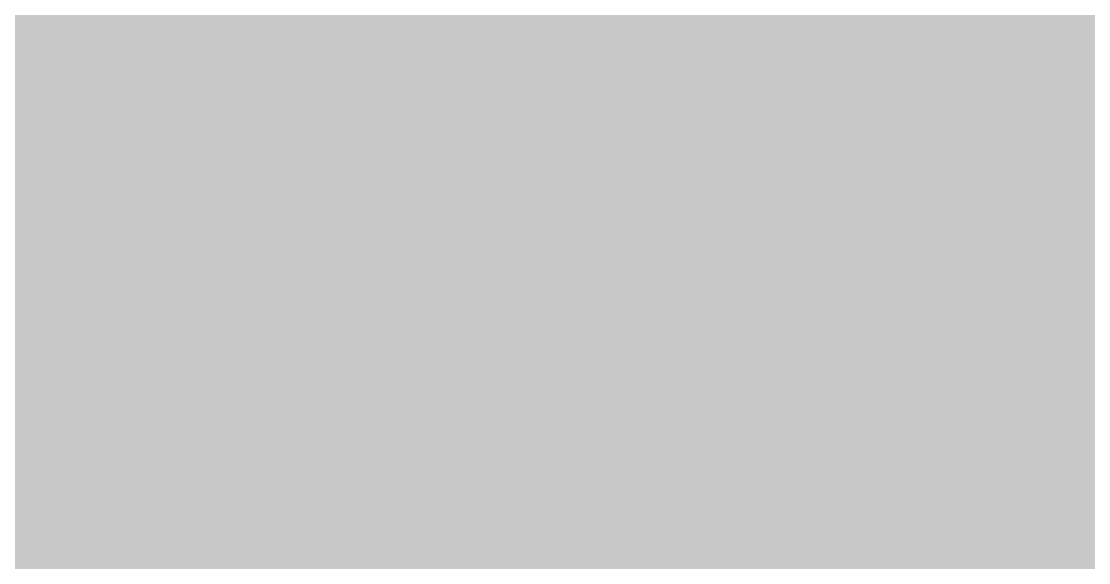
# Model space of a CAD drawing. Header units: inches. Extents: x 0 to 22.3, y 0 to 15.7.
# Drawn here: x 1.09385 to 1.12285, y 13.1913 to 13.20598 of the extents above; entities that cross this region are included whole.
import ezdxf

# ---------------------------------------------------------------- set-up
doc = ezdxf.new("R2010")
doc.units = ezdxf.units.IN
doc.header["$MEASUREMENT"] = 0
doc.layers.add('Sheet', color=255, linetype='Continuous')

msp = doc.modelspace()

# ---------------------------------------------------------------- linework, layer by layer
at = {"layer": 'Sheet'}
for points in [[(1.100236, 13.199581, 0.0118, 0.0118, 0), (1.100236, 13.299474, 0.0118, 0.0118, 0)], [(1.115707, 13.212399, 0.0118, 0.0118, 0), (1.116149, 13.211515, 0.0118, 0.0118, 0), (1.116591, 13.210631, 0.0118, 0.0118, 0), (1.117475, 13.209747, 0.0118, 0.0118, 0), (1.117917, 13.209305, 0.0118, 0.0118, 0), (1.118359, 13.208421, 0.0118, 0.0118, 0), (1.118359, 13.207537, 0.0118, 0.0118, 0), (1.118802, 13.206653, 0.0118, 0.0118, 0), (1.119244, 13.205327, 0.0118, 0.0118, 0), (1.119686, 13.204443, 0.0118, 0.0118, 0), (1.119686, 13.203559, 0.0118, 0.0118, 0), (1.119686, 13.202675, 0.0118, 0.0118, 0), (1.120128, 13.201791, 0.0118, 0.0118, 0), (1.120128, 13.200465, 0.0118, 0.0118, 0), (1.120128, 13.199581, 0.0118, 0.0118, 0)], [(1.115707, 13.212399, 0.0118, 0.0118, 0), (1.116149, 13.211515, 0.0118, 0.0118, 0), (1.116591, 13.210631, 0.0118, 0.0118, 0), (1.117475, 13.209747, 0.0118, 0.0118, 0), (1.117917, 13.209305, 0.0118, 0.0118, 0), (1.118359, 13.208421, 0.0118, 0.0118, 0), (1.118359, 13.207537, 0.0118, 0.0118, 0), (1.118802, 13.206653, 0.0118, 0.0118, 0), (1.119244, 13.205327, 0.0118, 0.0118, 0), (1.119686, 13.204443, 0.0118, 0.0118, 0), (1.119686, 13.203559, 0.0118, 0.0118, 0), (1.119686, 13.202675, 0.0118, 0.0118, 0), (1.120128, 13.201791, 0.0118, 0.0118, 0), (1.120128, 13.200465, 0.0118, 0.0118, 0), (1.120128, 13.199581, 0.0118, 0.0118, 0)], [(1.115707, 13.212399, 0.0118, 0.0118, 0), (1.116149, 13.211515, 0.0118, 0.0118, 0), (1.116591, 13.210631, 0.0118, 0.0118, 0), (1.117475, 13.209747, 0.0118, 0.0118, 0), (1.117917, 13.209305, 0.0118, 0.0118, 0), (1.118359, 13.208421, 0.0118, 0.0118, 0), (1.118359, 13.207537, 0.0118, 0.0118, 0), (1.118802, 13.206653, 0.0118, 0.0118, 0), (1.119244, 13.205327, 0.0118, 0.0118, 0), (1.119686, 13.204443, 0.0118, 0.0118, 0), (1.119686, 13.203559, 0.0118, 0.0118, 0), (1.119686, 13.202675, 0.0118, 0.0118, 0), (1.120128, 13.201791, 0.0118, 0.0118, 0), (1.120128, 13.200465, 0.0118, 0.0118, 0), (1.120128, 13.199581, 0.0118, 0.0118, 0)], [(1.115707, 13.212399, 0.0118, 0.0118, 0), (1.116149, 13.211515, 0.0118, 0.0118, 0), (1.116591, 13.210631, 0.0118, 0.0118, 0), (1.117475, 13.209747, 0.0118, 0.0118, 0), (1.117917, 13.209305, 0.0118, 0.0118, 0), (1.118359, 13.208421, 0.0118, 0.0118, 0), (1.118359, 13.207537, 0.0118, 0.0118, 0), (1.118802, 13.206653, 0.0118, 0.0118, 0), (1.119244, 13.205327, 0.0118, 0.0118, 0), (1.119686, 13.204443, 0.0118, 0.0118, 0), (1.119686, 13.203559, 0.0118, 0.0118, 0), (1.119686, 13.202675, 0.0118, 0.0118, 0), (1.120128, 13.201791, 0.0118, 0.0118, 0), (1.120128, 13.200465, 0.0118, 0.0118, 0), (1.120128, 13.199581, 0.0118, 0.0118, 0)], [(1.115707, 13.212399, 0.0118, 0.0118, 0), (1.116149, 13.211515, 0.0118, 0.0118, 0), (1.116591, 13.210631, 0.0118, 0.0118, 0), (1.117475, 13.209747, 0.0118, 0.0118, 0), (1.117917, 13.209305, 0.0118, 0.0118, 0), (1.118359, 13.208421, 0.0118, 0.0118, 0), (1.118359, 13.207537, 0.0118, 0.0118, 0), (1.118802, 13.206653, 0.0118, 0.0118, 0), (1.119244, 13.205327, 0.0118, 0.0118, 0), (1.119686, 13.204443, 0.0118, 0.0118, 0), (1.119686, 13.203559, 0.0118, 0.0118, 0), (1.119686, 13.202675, 0.0118, 0.0118, 0), (1.120128, 13.201791, 0.0118, 0.0118, 0), (1.120128, 13.200465, 0.0118, 0.0118, 0), (1.120128, 13.199581, 0.0118, 0.0118, 0)], [(1.115707, 13.212399, 0.0118, 0.0118, 0), (1.116149, 13.211515, 0.0118, 0.0118, 0), (1.116591, 13.210631, 0.0118, 0.0118, 0), (1.117475, 13.209747, 0.0118, 0.0118, 0), (1.117917, 13.209305, 0.0118, 0.0118, 0), (1.118359, 13.208421, 0.0118, 0.0118, 0), (1.118359, 13.207537, 0.0118, 0.0118, 0), (1.118802, 13.206653, 0.0118, 0.0118, 0), (1.119244, 13.205327, 0.0118, 0.0118, 0), (1.119686, 13.204443, 0.0118, 0.0118, 0), (1.119686, 13.203559, 0.0118, 0.0118, 0), (1.119686, 13.202675, 0.0118, 0.0118, 0), (1.120128, 13.201791, 0.0118, 0.0118, 0), (1.120128, 13.200465, 0.0118, 0.0118, 0), (1.120128, 13.199581, 0.0118, 0.0118, 0)], [(1.118359, 13.208421, 0.0039, 0.0039, 0), (1.118359, 13.207537, 0.0039, 0.0039, 0), (1.118802, 13.206653, 0.0039, 0.0039, 0), (1.119244, 13.205327, 0.0039, 0.0039, 0), (1.119686, 13.204443, 0.0039, 0.0039, 0), (1.119686, 13.203559, 0.0039, 0.0039, 0), (1.119686, 13.202675, 0.0039, 0.0039, 0), (1.120128, 13.201791, 0.0039, 0.0039, 0), (1.120128, 13.200465, 0.0039, 0.0039, 0), (1.120128, 13.199581, 0.0039, 0.0039, 0)], [(1.118359, 13.208421, 0.0039, 0.0039, 0), (1.118359, 13.207537, 0.0039, 0.0039, 0), (1.118802, 13.206653, 0.0039, 0.0039, 0), (1.119244, 13.205327, 0.0039, 0.0039, 0), (1.119686, 13.204443, 0.0039, 0.0039, 0), (1.119686, 13.203559, 0.0039, 0.0039, 0), (1.119686, 13.202675, 0.0039, 0.0039, 0), (1.120128, 13.201791, 0.0039, 0.0039, 0), (1.120128, 13.200465, 0.0039, 0.0039, 0), (1.120128, 13.199581, 0.0039, 0.0039, 0)], [(1.118359, 13.208421, 0.0039, 0.0039, 0), (1.118359, 13.207537, 0.0039, 0.0039, 0), (1.118802, 13.206653, 0.0039, 0.0039, 0), (1.119244, 13.205327, 0.0039, 0.0039, 0), (1.119686, 13.204443, 0.0039, 0.0039, 0), (1.119686, 13.203559, 0.0039, 0.0039, 0), (1.119686, 13.202675, 0.0039, 0.0039, 0), (1.120128, 13.201791, 0.0039, 0.0039, 0), (1.120128, 13.200465, 0.0039, 0.0039, 0), (1.120128, 13.199581, 0.0039, 0.0039, 0)], [(1.118359, 13.208421, 0.0039, 0.0039, 0), (1.118359, 13.207537, 0.0039, 0.0039, 0), (1.118802, 13.206653, 0.0039, 0.0039, 0), (1.119244, 13.205327, 0.0039, 0.0039, 0), (1.119686, 13.204443, 0.0039, 0.0039, 0), (1.119686, 13.203559, 0.0039, 0.0039, 0), (1.119686, 13.202675, 0.0039, 0.0039, 0), (1.120128, 13.201791, 0.0039, 0.0039, 0), (1.120128, 13.200465, 0.0039, 0.0039, 0), (1.120128, 13.199581, 0.0039, 0.0039, 0)], [(1.118359, 13.208421, 0.0039, 0.0039, 0), (1.118359, 13.207537, 0.0039, 0.0039, 0), (1.118802, 13.206653, 0.0039, 0.0039, 0), (1.119244, 13.205327, 0.0039, 0.0039, 0), (1.119686, 13.204443, 0.0039, 0.0039, 0), (1.119686, 13.203559, 0.0039, 0.0039, 0), (1.119686, 13.202675, 0.0039, 0.0039, 0), (1.120128, 13.201791, 0.0039, 0.0039, 0), (1.120128, 13.200465, 0.0039, 0.0039, 0), (1.120128, 13.199581, 0.0039, 0.0039, 0)], [(1.118359, 13.208421, 0.0039, 0.0039, 0), (1.118359, 13.207537, 0.0039, 0.0039, 0), (1.118802, 13.206653, 0.0039, 0.0039, 0), (1.119244, 13.205327, 0.0039, 0.0039, 0), (1.119686, 13.204443, 0.0039, 0.0039, 0), (1.119686, 13.203559, 0.0039, 0.0039, 0), (1.119686, 13.202675, 0.0039, 0.0039, 0), (1.120128, 13.201791, 0.0039, 0.0039, 0), (1.120128, 13.200465, 0.0039, 0.0039, 0), (1.120128, 13.199581, 0.0039, 0.0039, 0)], [(1.100236, 13.199581, 0.0118, 0.0118, 0), (1.100236, 13.099245, 0.0118, 0.0118, 0)], [(1.100236, 13.199581, 0.0118, 0.0118, 0), (1.700083, 13.199581, 0.0118, 0.0118, 0), (1.700083, 12.399552, 0.0118, 0.0118, 0), (2.000228, 12.399552, 0.0118, 0.0118, 0), (3.000121, 12.399552, 0.0118, 0.0118, 0), (3.000121, 12.499445, 0.0118, 0.0118, 0)], [(1.120128, 13.199581, 0.0118, 0.0118, 0), (1.120128, 13.198697, 0.0118, 0.0118, 0), (1.120128, 13.19737, 0.0118, 0.0118, 0), (1.119686, 13.196486, 0.0118, 0.0118, 0), (1.119686, 13.195602, 0.0118, 0.0118, 0), (1.119686, 13.194718, 0.0118, 0.0118, 0), (1.119244, 13.193392, 0.0118, 0.0118, 0), (1.118802, 13.192508, 0.0118, 0.0118, 0), (1.118359, 13.191624, 0.0118, 0.0118, 0), (1.118359, 13.19074, 0.0118, 0.0118, 0), (1.117917, 13.189856, 0.0118, 0.0118, 0), (1.117475, 13.188972, 0.0118, 0.0118, 0), (1.116591, 13.188088, 0.0118, 0.0118, 0), (1.116149, 13.187646, 0.0118, 0.0118, 0), (1.115707, 13.186762, 0.0118, 0.0118, 0), (1.114823, 13.185878, 0.0118, 0.0118, 0), (1.114381, 13.185436, 0.0118, 0.0118, 0), (1.113497, 13.184552, 0.0118, 0.0118, 0)], [(1.120128, 13.199581, 0.0118, 0.0118, 0), (1.120128, 13.198697, 0.0118, 0.0118, 0), (1.120128, 13.19737, 0.0118, 0.0118, 0), (1.119686, 13.196486, 0.0118, 0.0118, 0), (1.119686, 13.195602, 0.0118, 0.0118, 0), (1.119686, 13.194718, 0.0118, 0.0118, 0), (1.119244, 13.193392, 0.0118, 0.0118, 0), (1.118802, 13.192508, 0.0118, 0.0118, 0), (1.118359, 13.191624, 0.0118, 0.0118, 0), (1.118359, 13.19074, 0.0118, 0.0118, 0), (1.117917, 13.189856, 0.0118, 0.0118, 0), (1.117475, 13.188972, 0.0118, 0.0118, 0), (1.116591, 13.188088, 0.0118, 0.0118, 0), (1.116149, 13.187646, 0.0118, 0.0118, 0), (1.115707, 13.186762, 0.0118, 0.0118, 0), (1.114823, 13.185878, 0.0118, 0.0118, 0), (1.114381, 13.185436, 0.0118, 0.0118, 0), (1.113497, 13.184552, 0.0118, 0.0118, 0)], [(1.120128, 13.199581, 0.0118, 0.0118, 0), (1.120128, 13.198697, 0.0118, 0.0118, 0), (1.120128, 13.19737, 0.0118, 0.0118, 0), (1.119686, 13.196486, 0.0118, 0.0118, 0), (1.119686, 13.195602, 0.0118, 0.0118, 0), (1.119686, 13.194718, 0.0118, 0.0118, 0), (1.119244, 13.193392, 0.0118, 0.0118, 0), (1.118802, 13.192508, 0.0118, 0.0118, 0), (1.118359, 13.191624, 0.0118, 0.0118, 0), (1.118359, 13.19074, 0.0118, 0.0118, 0), (1.117917, 13.189856, 0.0118, 0.0118, 0), (1.117475, 13.188972, 0.0118, 0.0118, 0), (1.116591, 13.188088, 0.0118, 0.0118, 0), (1.116149, 13.187646, 0.0118, 0.0118, 0), (1.115707, 13.186762, 0.0118, 0.0118, 0), (1.114823, 13.185878, 0.0118, 0.0118, 0), (1.114381, 13.185436, 0.0118, 0.0118, 0), (1.113497, 13.184552, 0.0118, 0.0118, 0)], [(1.120128, 13.199581, 0.0118, 0.0118, 0), (1.120128, 13.198697, 0.0118, 0.0118, 0), (1.120128, 13.19737, 0.0118, 0.0118, 0), (1.119686, 13.196486, 0.0118, 0.0118, 0), (1.119686, 13.195602, 0.0118, 0.0118, 0), (1.119686, 13.194718, 0.0118, 0.0118, 0), (1.119244, 13.193392, 0.0118, 0.0118, 0), (1.118802, 13.192508, 0.0118, 0.0118, 0), (1.118359, 13.191624, 0.0118, 0.0118, 0), (1.118359, 13.19074, 0.0118, 0.0118, 0), (1.117917, 13.189856, 0.0118, 0.0118, 0), (1.117475, 13.188972, 0.0118, 0.0118, 0), (1.116591, 13.188088, 0.0118, 0.0118, 0), (1.116149, 13.187646, 0.0118, 0.0118, 0), (1.115707, 13.186762, 0.0118, 0.0118, 0), (1.114823, 13.185878, 0.0118, 0.0118, 0), (1.114381, 13.185436, 0.0118, 0.0118, 0), (1.113497, 13.184552, 0.0118, 0.0118, 0)], [(1.120128, 13.199581, 0.0118, 0.0118, 0), (1.120128, 13.198697, 0.0118, 0.0118, 0), (1.120128, 13.19737, 0.0118, 0.0118, 0), (1.119686, 13.196486, 0.0118, 0.0118, 0), (1.119686, 13.195602, 0.0118, 0.0118, 0), (1.119686, 13.194718, 0.0118, 0.0118, 0), (1.119244, 13.193392, 0.0118, 0.0118, 0), (1.118802, 13.192508, 0.0118, 0.0118, 0), (1.118359, 13.191624, 0.0118, 0.0118, 0), (1.118359, 13.19074, 0.0118, 0.0118, 0), (1.117917, 13.189856, 0.0118, 0.0118, 0), (1.117475, 13.188972, 0.0118, 0.0118, 0), (1.116591, 13.188088, 0.0118, 0.0118, 0), (1.116149, 13.187646, 0.0118, 0.0118, 0), (1.115707, 13.186762, 0.0118, 0.0118, 0), (1.114823, 13.185878, 0.0118, 0.0118, 0), (1.114381, 13.185436, 0.0118, 0.0118, 0), (1.113497, 13.184552, 0.0118, 0.0118, 0)], [(1.120128, 13.199581, 0.0118, 0.0118, 0), (1.120128, 13.198697, 0.0118, 0.0118, 0), (1.120128, 13.19737, 0.0118, 0.0118, 0), (1.119686, 13.196486, 0.0118, 0.0118, 0), (1.119686, 13.195602, 0.0118, 0.0118, 0), (1.119686, 13.194718, 0.0118, 0.0118, 0), (1.119244, 13.193392, 0.0118, 0.0118, 0), (1.118802, 13.192508, 0.0118, 0.0118, 0), (1.118359, 13.191624, 0.0118, 0.0118, 0), (1.118359, 13.19074, 0.0118, 0.0118, 0), (1.117917, 13.189856, 0.0118, 0.0118, 0), (1.117475, 13.188972, 0.0118, 0.0118, 0), (1.116591, 13.188088, 0.0118, 0.0118, 0), (1.116149, 13.187646, 0.0118, 0.0118, 0), (1.115707, 13.186762, 0.0118, 0.0118, 0), (1.114823, 13.185878, 0.0118, 0.0118, 0), (1.114381, 13.185436, 0.0118, 0.0118, 0), (1.113497, 13.184552, 0.0118, 0.0118, 0)], [(1.120128, 13.199581, 0.0118, 0.0118, 0), (1.120128, 13.199581, 0.0118, 0.0118, 0), (1.120128, 13.199581, 0.0118, 0.0118, 0), (1.120128, 13.199581, 0.0118, 0.0118, 0), (1.120128, 13.199581, 0.0118, 0.0118, 0), (1.120128, 13.199581, 0.0118, 0.0118, 0), (1.120128, 13.199581, 0.0118, 0.0118, 0), (1.120128, 13.199581, 0.0118, 0.0118, 0), (1.120128, 13.199581, 0.0118, 0.0118, 0), (1.120128, 13.199581, 0.0118, 0.0118, 0), (1.120128, 13.199581, 0.0118, 0.0118, 0), (1.120128, 13.199581, 0.0118, 0.0118, 0), (1.120128, 13.199581, 0.0118, 0.0118, 0), (1.120128, 13.199581, 0.0118, 0.0118, 0), (1.120128, 13.199581, 0.0118, 0.0118, 0), (1.120128, 13.199581, 0.0118, 0.0118, 0), (1.120128, 13.199581, 0.0118, 0.0118, 0), (1.120128, 13.199581, 0.0118, 0.0118, 0), (1.120128, 13.199581, 0.0118, 0.0118, 0), (1.120128, 13.199581, 0.0118, 0.0118, 0), (1.120128, 13.199581, 0.0118, 0.0118, 0), (1.120128, 13.199581, 0.0118, 0.0118, 0), (1.120128, 13.199581, 0.0118, 0.0118, 0), (1.120128, 13.199581, 0.0118, 0.0118, 0), (1.120128, 13.199581, 0.0118, 0.0118, 0), (1.120128, 13.199581, 0.0118, 0.0118, 0), (1.120128, 13.199581, 0.0118, 0.0118, 0), (1.120128, 13.199581, 0.0118, 0.0118, 0), (1.120128, 13.199581, 0.0118, 0.0118, 0), (1.120128, 13.199581, 0.0118, 0.0118, 0), (1.120128, 13.199581, 0.0118, 0.0118, 0), (1.120128, 13.199581, 0.0118, 0.0118, 0), (1.120128, 13.199581, 0.0118, 0.0118, 0)], [(1.120128, 13.199581, 0.0118, 0.0118, 0), (1.120128, 13.199581, 0.0118, 0.0118, 0)], [(1.120128, 13.199581, 0.0118, 0.0118, 0), (1.120128, 13.199581, 0.0118, 0.0118, 0), (1.120128, 13.199581, 0.0118, 0.0118, 0), (1.120128, 13.199581, 0.0118, 0.0118, 0), (1.120128, 13.199581, 0.0118, 0.0118, 0), (1.120128, 13.199581, 0.0118, 0.0118, 0), (1.120128, 13.199581, 0.0118, 0.0118, 0), (1.120128, 13.199581, 0.0118, 0.0118, 0), (1.120128, 13.199581, 0.0118, 0.0118, 0), (1.120128, 13.199581, 0.0118, 0.0118, 0), (1.120128, 13.199581, 0.0118, 0.0118, 0), (1.120128, 13.199581, 0.0118, 0.0118, 0), (1.120128, 13.199581, 0.0118, 0.0118, 0), (1.120128, 13.199581, 0.0118, 0.0118, 0), (1.120128, 13.199581, 0.0118, 0.0118, 0), (1.120128, 13.199581, 0.0118, 0.0118, 0), (1.120128, 13.199581, 0.0118, 0.0118, 0), (1.120128, 13.199581, 0.0118, 0.0118, 0), (1.120128, 13.199581, 0.0118, 0.0118, 0), (1.120128, 13.199581, 0.0118, 0.0118, 0), (1.120128, 13.199581, 0.0118, 0.0118, 0), (1.120128, 13.199581, 0.0118, 0.0118, 0), (1.120128, 13.199581, 0.0118, 0.0118, 0), (1.120128, 13.199581, 0.0118, 0.0118, 0), (1.120128, 13.199581, 0.0118, 0.0118, 0), (1.120128, 13.199581, 0.0118, 0.0118, 0), (1.120128, 13.199581, 0.0118, 0.0118, 0), (1.120128, 13.199581, 0.0118, 0.0118, 0), (1.120128, 13.199581, 0.0118, 0.0118, 0), (1.120128, 13.199581, 0.0118, 0.0118, 0), (1.120128, 13.199581, 0.0118, 0.0118, 0), (1.120128, 13.199581, 0.0118, 0.0118, 0), (1.120128, 13.199581, 0.0118, 0.0118, 0)], [(1.120128, 13.199581, 0.0118, 0.0118, 0), (1.120128, 13.199581, 0.0118, 0.0118, 0)], [(1.120128, 13.199581, 0.0118, 0.0118, 0), (1.120128, 13.199581, 0.0118, 0.0118, 0), (1.120128, 13.199581, 0.0118, 0.0118, 0), (1.120128, 13.199581, 0.0118, 0.0118, 0), (1.120128, 13.199581, 0.0118, 0.0118, 0), (1.120128, 13.199581, 0.0118, 0.0118, 0), (1.120128, 13.199581, 0.0118, 0.0118, 0), (1.120128, 13.199581, 0.0118, 0.0118, 0), (1.120128, 13.199581, 0.0118, 0.0118, 0), (1.120128, 13.199581, 0.0118, 0.0118, 0), (1.120128, 13.199581, 0.0118, 0.0118, 0), (1.120128, 13.199581, 0.0118, 0.0118, 0), (1.120128, 13.199581, 0.0118, 0.0118, 0), (1.120128, 13.199581, 0.0118, 0.0118, 0), (1.120128, 13.199581, 0.0118, 0.0118, 0), (1.120128, 13.199581, 0.0118, 0.0118, 0), (1.120128, 13.199581, 0.0118, 0.0118, 0), (1.120128, 13.199581, 0.0118, 0.0118, 0), (1.120128, 13.199581, 0.0118, 0.0118, 0), (1.120128, 13.199581, 0.0118, 0.0118, 0), (1.120128, 13.199581, 0.0118, 0.0118, 0), (1.120128, 13.199581, 0.0118, 0.0118, 0), (1.120128, 13.199581, 0.0118, 0.0118, 0), (1.120128, 13.199581, 0.0118, 0.0118, 0), (1.120128, 13.199581, 0.0118, 0.0118, 0), (1.120128, 13.199581, 0.0118, 0.0118, 0), (1.120128, 13.199581, 0.0118, 0.0118, 0), (1.120128, 13.199581, 0.0118, 0.0118, 0), (1.120128, 13.199581, 0.0118, 0.0118, 0), (1.120128, 13.199581, 0.0118, 0.0118, 0), (1.120128, 13.199581, 0.0118, 0.0118, 0), (1.120128, 13.199581, 0.0118, 0.0118, 0), (1.120128, 13.199581, 0.0118, 0.0118, 0)], [(1.120128, 13.199581, 0.0118, 0.0118, 0), (1.120128, 13.199581, 0.0118, 0.0118, 0)], [(1.120128, 13.199581, 0.0118, 0.0118, 0), (1.120128, 13.199581, 0.0118, 0.0118, 0), (1.120128, 13.199581, 0.0118, 0.0118, 0), (1.120128, 13.199581, 0.0118, 0.0118, 0), (1.120128, 13.199581, 0.0118, 0.0118, 0), (1.120128, 13.199581, 0.0118, 0.0118, 0), (1.120128, 13.199581, 0.0118, 0.0118, 0), (1.120128, 13.199581, 0.0118, 0.0118, 0), (1.120128, 13.199581, 0.0118, 0.0118, 0), (1.120128, 13.199581, 0.0118, 0.0118, 0), (1.120128, 13.199581, 0.0118, 0.0118, 0), (1.120128, 13.199581, 0.0118, 0.0118, 0), (1.120128, 13.199581, 0.0118, 0.0118, 0), (1.120128, 13.199581, 0.0118, 0.0118, 0), (1.120128, 13.199581, 0.0118, 0.0118, 0), (1.120128, 13.199581, 0.0118, 0.0118, 0), (1.120128, 13.199581, 0.0118, 0.0118, 0), (1.120128, 13.199581, 0.0118, 0.0118, 0), (1.120128, 13.199581, 0.0118, 0.0118, 0), (1.120128, 13.199581, 0.0118, 0.0118, 0), (1.120128, 13.199581, 0.0118, 0.0118, 0), (1.120128, 13.199581, 0.0118, 0.0118, 0), (1.120128, 13.199581, 0.0118, 0.0118, 0), (1.120128, 13.199581, 0.0118, 0.0118, 0), (1.120128, 13.199581, 0.0118, 0.0118, 0), (1.120128, 13.199581, 0.0118, 0.0118, 0), (1.120128, 13.199581, 0.0118, 0.0118, 0), (1.120128, 13.199581, 0.0118, 0.0118, 0), (1.120128, 13.199581, 0.0118, 0.0118, 0), (1.120128, 13.199581, 0.0118, 0.0118, 0), (1.120128, 13.199581, 0.0118, 0.0118, 0), (1.120128, 13.199581, 0.0118, 0.0118, 0), (1.120128, 13.199581, 0.0118, 0.0118, 0)], [(1.120128, 13.199581, 0.0118, 0.0118, 0), (1.120128, 13.199581, 0.0118, 0.0118, 0)], [(1.120128, 13.199581, 0.0118, 0.0118, 0), (1.120128, 13.199581, 0.0118, 0.0118, 0), (1.120128, 13.199581, 0.0118, 0.0118, 0), (1.120128, 13.199581, 0.0118, 0.0118, 0), (1.120128, 13.199581, 0.0118, 0.0118, 0), (1.120128, 13.199581, 0.0118, 0.0118, 0), (1.120128, 13.199581, 0.0118, 0.0118, 0), (1.120128, 13.199581, 0.0118, 0.0118, 0), (1.120128, 13.199581, 0.0118, 0.0118, 0), (1.120128, 13.199581, 0.0118, 0.0118, 0), (1.120128, 13.199581, 0.0118, 0.0118, 0), (1.120128, 13.199581, 0.0118, 0.0118, 0), (1.120128, 13.199581, 0.0118, 0.0118, 0), (1.120128, 13.199581, 0.0118, 0.0118, 0), (1.120128, 13.199581, 0.0118, 0.0118, 0), (1.120128, 13.199581, 0.0118, 0.0118, 0), (1.120128, 13.199581, 0.0118, 0.0118, 0), (1.120128, 13.199581, 0.0118, 0.0118, 0), (1.120128, 13.199581, 0.0118, 0.0118, 0), (1.120128, 13.199581, 0.0118, 0.0118, 0), (1.120128, 13.199581, 0.0118, 0.0118, 0), (1.120128, 13.199581, 0.0118, 0.0118, 0), (1.120128, 13.199581, 0.0118, 0.0118, 0), (1.120128, 13.199581, 0.0118, 0.0118, 0), (1.120128, 13.199581, 0.0118, 0.0118, 0), (1.120128, 13.199581, 0.0118, 0.0118, 0), (1.120128, 13.199581, 0.0118, 0.0118, 0), (1.120128, 13.199581, 0.0118, 0.0118, 0), (1.120128, 13.199581, 0.0118, 0.0118, 0), (1.120128, 13.199581, 0.0118, 0.0118, 0), (1.120128, 13.199581, 0.0118, 0.0118, 0), (1.120128, 13.199581, 0.0118, 0.0118, 0), (1.120128, 13.199581, 0.0118, 0.0118, 0)], [(1.120128, 13.199581, 0.0118, 0.0118, 0), (1.120128, 13.199581, 0.0118, 0.0118, 0)], [(1.120128, 13.199581, 0.0118, 0.0118, 0), (1.120128, 13.199581, 0.0118, 0.0118, 0), (1.120128, 13.199581, 0.0118, 0.0118, 0), (1.120128, 13.199581, 0.0118, 0.0118, 0), (1.120128, 13.199581, 0.0118, 0.0118, 0), (1.120128, 13.199581, 0.0118, 0.0118, 0), (1.120128, 13.199581, 0.0118, 0.0118, 0), (1.120128, 13.199581, 0.0118, 0.0118, 0), (1.120128, 13.199581, 0.0118, 0.0118, 0), (1.120128, 13.199581, 0.0118, 0.0118, 0), (1.120128, 13.199581, 0.0118, 0.0118, 0), (1.120128, 13.199581, 0.0118, 0.0118, 0), (1.120128, 13.199581, 0.0118, 0.0118, 0), (1.120128, 13.199581, 0.0118, 0.0118, 0), (1.120128, 13.199581, 0.0118, 0.0118, 0), (1.120128, 13.199581, 0.0118, 0.0118, 0), (1.120128, 13.199581, 0.0118, 0.0118, 0), (1.120128, 13.199581, 0.0118, 0.0118, 0), (1.120128, 13.199581, 0.0118, 0.0118, 0), (1.120128, 13.199581, 0.0118, 0.0118, 0), (1.120128, 13.199581, 0.0118, 0.0118, 0), (1.120128, 13.199581, 0.0118, 0.0118, 0), (1.120128, 13.199581, 0.0118, 0.0118, 0), (1.120128, 13.199581, 0.0118, 0.0118, 0), (1.120128, 13.199581, 0.0118, 0.0118, 0), (1.120128, 13.199581, 0.0118, 0.0118, 0), (1.120128, 13.199581, 0.0118, 0.0118, 0), (1.120128, 13.199581, 0.0118, 0.0118, 0), (1.120128, 13.199581, 0.0118, 0.0118, 0), (1.120128, 13.199581, 0.0118, 0.0118, 0), (1.120128, 13.199581, 0.0118, 0.0118, 0), (1.120128, 13.199581, 0.0118, 0.0118, 0), (1.120128, 13.199581, 0.0118, 0.0118, 0)], [(1.120128, 13.199581, 0.0118, 0.0118, 0), (1.120128, 13.199581, 0.0118, 0.0118, 0)], [(1.120128, 13.199581, 0.0039, 0.0039, 0), (1.120128, 13.198697, 0.0039, 0.0039, 0), (1.120128, 13.19737, 0.0039, 0.0039, 0), (1.119686, 13.196486, 0.0039, 0.0039, 0), (1.119686, 13.195602, 0.0039, 0.0039, 0), (1.119686, 13.194718, 0.0039, 0.0039, 0), (1.119244, 13.193392, 0.0039, 0.0039, 0), (1.118802, 13.192508, 0.0039, 0.0039, 0), (1.118359, 13.191624, 0.0039, 0.0039, 0), (1.118359, 13.19074, 0.0039, 0.0039, 0), (1.117917, 13.189856, 0.0039, 0.0039, 0), (1.117475, 13.188972, 0.0039, 0.0039, 0)], [(1.120128, 13.199581, 0.0039, 0.0039, 0), (1.120128, 13.198697, 0.0039, 0.0039, 0), (1.120128, 13.19737, 0.0039, 0.0039, 0), (1.119686, 13.196486, 0.0039, 0.0039, 0), (1.119686, 13.195602, 0.0039, 0.0039, 0), (1.119686, 13.194718, 0.0039, 0.0039, 0), (1.119244, 13.193392, 0.0039, 0.0039, 0), (1.118802, 13.192508, 0.0039, 0.0039, 0), (1.118359, 13.191624, 0.0039, 0.0039, 0), (1.118359, 13.19074, 0.0039, 0.0039, 0), (1.117917, 13.189856, 0.0039, 0.0039, 0), (1.117475, 13.188972, 0.0039, 0.0039, 0)], [(1.120128, 13.199581, 0.0039, 0.0039, 0), (1.120128, 13.198697, 0.0039, 0.0039, 0), (1.120128, 13.19737, 0.0039, 0.0039, 0), (1.119686, 13.196486, 0.0039, 0.0039, 0), (1.119686, 13.195602, 0.0039, 0.0039, 0), (1.119686, 13.194718, 0.0039, 0.0039, 0), (1.119244, 13.193392, 0.0039, 0.0039, 0), (1.118802, 13.192508, 0.0039, 0.0039, 0), (1.118359, 13.191624, 0.0039, 0.0039, 0), (1.118359, 13.19074, 0.0039, 0.0039, 0), (1.117917, 13.189856, 0.0039, 0.0039, 0), (1.117475, 13.188972, 0.0039, 0.0039, 0)], [(1.120128, 13.199581, 0.0039, 0.0039, 0), (1.120128, 13.198697, 0.0039, 0.0039, 0), (1.120128, 13.19737, 0.0039, 0.0039, 0), (1.119686, 13.196486, 0.0039, 0.0039, 0), (1.119686, 13.195602, 0.0039, 0.0039, 0), (1.119686, 13.194718, 0.0039, 0.0039, 0), (1.119244, 13.193392, 0.0039, 0.0039, 0), (1.118802, 13.192508, 0.0039, 0.0039, 0), (1.118359, 13.191624, 0.0039, 0.0039, 0), (1.118359, 13.19074, 0.0039, 0.0039, 0), (1.117917, 13.189856, 0.0039, 0.0039, 0), (1.117475, 13.188972, 0.0039, 0.0039, 0)], [(1.120128, 13.199581, 0.0039, 0.0039, 0), (1.120128, 13.198697, 0.0039, 0.0039, 0), (1.120128, 13.19737, 0.0039, 0.0039, 0), (1.119686, 13.196486, 0.0039, 0.0039, 0), (1.119686, 13.195602, 0.0039, 0.0039, 0), (1.119686, 13.194718, 0.0039, 0.0039, 0), (1.119244, 13.193392, 0.0039, 0.0039, 0), (1.118802, 13.192508, 0.0039, 0.0039, 0), (1.118359, 13.191624, 0.0039, 0.0039, 0), (1.118359, 13.19074, 0.0039, 0.0039, 0), (1.117917, 13.189856, 0.0039, 0.0039, 0), (1.117475, 13.188972, 0.0039, 0.0039, 0)], [(1.120128, 13.199581, 0.0039, 0.0039, 0), (1.120128, 13.198697, 0.0039, 0.0039, 0), (1.120128, 13.19737, 0.0039, 0.0039, 0), (1.119686, 13.196486, 0.0039, 0.0039, 0), (1.119686, 13.195602, 0.0039, 0.0039, 0), (1.119686, 13.194718, 0.0039, 0.0039, 0), (1.119244, 13.193392, 0.0039, 0.0039, 0), (1.118802, 13.192508, 0.0039, 0.0039, 0), (1.118359, 13.191624, 0.0039, 0.0039, 0), (1.118359, 13.19074, 0.0039, 0.0039, 0), (1.117917, 13.189856, 0.0039, 0.0039, 0), (1.117475, 13.188972, 0.0039, 0.0039, 0)], [(1.120128, 13.199581, 0.0039, 0.0039, 0), (1.120128, 13.199581, 0.0039, 0.0039, 0), (1.120128, 13.199581, 0.0039, 0.0039, 0), (1.120128, 13.199581, 0.0039, 0.0039, 0), (1.120128, 13.199581, 0.0039, 0.0039, 0), (1.120128, 13.199581, 0.0039, 0.0039, 0), (1.120128, 13.199581, 0.0039, 0.0039, 0), (1.120128, 13.199581, 0.0039, 0.0039, 0), (1.120128, 13.199581, 0.0039, 0.0039, 0), (1.120128, 13.199581, 0.0039, 0.0039, 0), (1.120128, 13.199581, 0.0039, 0.0039, 0), (1.120128, 13.199581, 0.0039, 0.0039, 0), (1.120128, 13.199581, 0.0039, 0.0039, 0), (1.120128, 13.199581, 0.0039, 0.0039, 0), (1.120128, 13.199581, 0.0039, 0.0039, 0), (1.120128, 13.199581, 0.0039, 0.0039, 0), (1.120128, 13.199581, 0.0039, 0.0039, 0), (1.120128, 13.199581, 0.0039, 0.0039, 0), (1.120128, 13.199581, 0.0039, 0.0039, 0), (1.120128, 13.199581, 0.0039, 0.0039, 0), (1.120128, 13.199581, 0.0039, 0.0039, 0), (1.120128, 13.199581, 0.0039, 0.0039, 0), (1.120128, 13.199581, 0.0039, 0.0039, 0), (1.120128, 13.199581, 0.0039, 0.0039, 0), (1.120128, 13.199581, 0.0039, 0.0039, 0), (1.120128, 13.199581, 0.0039, 0.0039, 0), (1.120128, 13.199581, 0.0039, 0.0039, 0), (1.120128, 13.199581, 0.0039, 0.0039, 0), (1.120128, 13.199581, 0.0039, 0.0039, 0), (1.120128, 13.199581, 0.0039, 0.0039, 0), (1.120128, 13.199581, 0.0039, 0.0039, 0), (1.120128, 13.199581, 0.0039, 0.0039, 0), (1.120128, 13.199581, 0.0039, 0.0039, 0)], [(1.120128, 13.199581, 0.0039, 0.0039, 0), (1.120128, 13.199581, 0.0039, 0.0039, 0)], [(1.120128, 13.199581, 0.0039, 0.0039, 0), (1.120128, 13.199581, 0.0039, 0.0039, 0), (1.120128, 13.199581, 0.0039, 0.0039, 0), (1.120128, 13.199581, 0.0039, 0.0039, 0), (1.120128, 13.199581, 0.0039, 0.0039, 0), (1.120128, 13.199581, 0.0039, 0.0039, 0), (1.120128, 13.199581, 0.0039, 0.0039, 0), (1.120128, 13.199581, 0.0039, 0.0039, 0), (1.120128, 13.199581, 0.0039, 0.0039, 0), (1.120128, 13.199581, 0.0039, 0.0039, 0), (1.120128, 13.199581, 0.0039, 0.0039, 0), (1.120128, 13.199581, 0.0039, 0.0039, 0), (1.120128, 13.199581, 0.0039, 0.0039, 0), (1.120128, 13.199581, 0.0039, 0.0039, 0), (1.120128, 13.199581, 0.0039, 0.0039, 0), (1.120128, 13.199581, 0.0039, 0.0039, 0), (1.120128, 13.199581, 0.0039, 0.0039, 0), (1.120128, 13.199581, 0.0039, 0.0039, 0), (1.120128, 13.199581, 0.0039, 0.0039, 0), (1.120128, 13.199581, 0.0039, 0.0039, 0), (1.120128, 13.199581, 0.0039, 0.0039, 0), (1.120128, 13.199581, 0.0039, 0.0039, 0), (1.120128, 13.199581, 0.0039, 0.0039, 0), (1.120128, 13.199581, 0.0039, 0.0039, 0), (1.120128, 13.199581, 0.0039, 0.0039, 0), (1.120128, 13.199581, 0.0039, 0.0039, 0), (1.120128, 13.199581, 0.0039, 0.0039, 0), (1.120128, 13.199581, 0.0039, 0.0039, 0), (1.120128, 13.199581, 0.0039, 0.0039, 0), (1.120128, 13.199581, 0.0039, 0.0039, 0), (1.120128, 13.199581, 0.0039, 0.0039, 0), (1.120128, 13.199581, 0.0039, 0.0039, 0), (1.120128, 13.199581, 0.0039, 0.0039, 0)], [(1.120128, 13.199581, 0.0039, 0.0039, 0), (1.120128, 13.199581, 0.0039, 0.0039, 0)], [(1.120128, 13.199581, 0.0039, 0.0039, 0), (1.120128, 13.199581, 0.0039, 0.0039, 0), (1.120128, 13.199581, 0.0039, 0.0039, 0), (1.120128, 13.199581, 0.0039, 0.0039, 0), (1.120128, 13.199581, 0.0039, 0.0039, 0), (1.120128, 13.199581, 0.0039, 0.0039, 0), (1.120128, 13.199581, 0.0039, 0.0039, 0), (1.120128, 13.199581, 0.0039, 0.0039, 0), (1.120128, 13.199581, 0.0039, 0.0039, 0), (1.120128, 13.199581, 0.0039, 0.0039, 0), (1.120128, 13.199581, 0.0039, 0.0039, 0), (1.120128, 13.199581, 0.0039, 0.0039, 0), (1.120128, 13.199581, 0.0039, 0.0039, 0), (1.120128, 13.199581, 0.0039, 0.0039, 0), (1.120128, 13.199581, 0.0039, 0.0039, 0), (1.120128, 13.199581, 0.0039, 0.0039, 0), (1.120128, 13.199581, 0.0039, 0.0039, 0), (1.120128, 13.199581, 0.0039, 0.0039, 0), (1.120128, 13.199581, 0.0039, 0.0039, 0), (1.120128, 13.199581, 0.0039, 0.0039, 0), (1.120128, 13.199581, 0.0039, 0.0039, 0), (1.120128, 13.199581, 0.0039, 0.0039, 0), (1.120128, 13.199581, 0.0039, 0.0039, 0), (1.120128, 13.199581, 0.0039, 0.0039, 0), (1.120128, 13.199581, 0.0039, 0.0039, 0), (1.120128, 13.199581, 0.0039, 0.0039, 0), (1.120128, 13.199581, 0.0039, 0.0039, 0), (1.120128, 13.199581, 0.0039, 0.0039, 0), (1.120128, 13.199581, 0.0039, 0.0039, 0), (1.120128, 13.199581, 0.0039, 0.0039, 0), (1.120128, 13.199581, 0.0039, 0.0039, 0), (1.120128, 13.199581, 0.0039, 0.0039, 0), (1.120128, 13.199581, 0.0039, 0.0039, 0)], [(1.120128, 13.199581, 0.0039, 0.0039, 0), (1.120128, 13.199581, 0.0039, 0.0039, 0)], [(1.120128, 13.199581, 0.0039, 0.0039, 0), (1.120128, 13.199581, 0.0039, 0.0039, 0), (1.120128, 13.199581, 0.0039, 0.0039, 0), (1.120128, 13.199581, 0.0039, 0.0039, 0), (1.120128, 13.199581, 0.0039, 0.0039, 0), (1.120128, 13.199581, 0.0039, 0.0039, 0), (1.120128, 13.199581, 0.0039, 0.0039, 0), (1.120128, 13.199581, 0.0039, 0.0039, 0), (1.120128, 13.199581, 0.0039, 0.0039, 0), (1.120128, 13.199581, 0.0039, 0.0039, 0), (1.120128, 13.199581, 0.0039, 0.0039, 0), (1.120128, 13.199581, 0.0039, 0.0039, 0), (1.120128, 13.199581, 0.0039, 0.0039, 0), (1.120128, 13.199581, 0.0039, 0.0039, 0), (1.120128, 13.199581, 0.0039, 0.0039, 0), (1.120128, 13.199581, 0.0039, 0.0039, 0), (1.120128, 13.199581, 0.0039, 0.0039, 0), (1.120128, 13.199581, 0.0039, 0.0039, 0), (1.120128, 13.199581, 0.0039, 0.0039, 0), (1.120128, 13.199581, 0.0039, 0.0039, 0), (1.120128, 13.199581, 0.0039, 0.0039, 0), (1.120128, 13.199581, 0.0039, 0.0039, 0), (1.120128, 13.199581, 0.0039, 0.0039, 0), (1.120128, 13.199581, 0.0039, 0.0039, 0), (1.120128, 13.199581, 0.0039, 0.0039, 0), (1.120128, 13.199581, 0.0039, 0.0039, 0), (1.120128, 13.199581, 0.0039, 0.0039, 0), (1.120128, 13.199581, 0.0039, 0.0039, 0), (1.120128, 13.199581, 0.0039, 0.0039, 0), (1.120128, 13.199581, 0.0039, 0.0039, 0), (1.120128, 13.199581, 0.0039, 0.0039, 0), (1.120128, 13.199581, 0.0039, 0.0039, 0), (1.120128, 13.199581, 0.0039, 0.0039, 0)], [(1.120128, 13.199581, 0.0039, 0.0039, 0), (1.120128, 13.199581, 0.0039, 0.0039, 0)], [(1.120128, 13.199581, 0.0039, 0.0039, 0), (1.120128, 13.199581, 0.0039, 0.0039, 0), (1.120128, 13.199581, 0.0039, 0.0039, 0), (1.120128, 13.199581, 0.0039, 0.0039, 0), (1.120128, 13.199581, 0.0039, 0.0039, 0), (1.120128, 13.199581, 0.0039, 0.0039, 0), (1.120128, 13.199581, 0.0039, 0.0039, 0), (1.120128, 13.199581, 0.0039, 0.0039, 0), (1.120128, 13.199581, 0.0039, 0.0039, 0), (1.120128, 13.199581, 0.0039, 0.0039, 0), (1.120128, 13.199581, 0.0039, 0.0039, 0), (1.120128, 13.199581, 0.0039, 0.0039, 0), (1.120128, 13.199581, 0.0039, 0.0039, 0), (1.120128, 13.199581, 0.0039, 0.0039, 0), (1.120128, 13.199581, 0.0039, 0.0039, 0), (1.120128, 13.199581, 0.0039, 0.0039, 0), (1.120128, 13.199581, 0.0039, 0.0039, 0), (1.120128, 13.199581, 0.0039, 0.0039, 0), (1.120128, 13.199581, 0.0039, 0.0039, 0), (1.120128, 13.199581, 0.0039, 0.0039, 0), (1.120128, 13.199581, 0.0039, 0.0039, 0), (1.120128, 13.199581, 0.0039, 0.0039, 0), (1.120128, 13.199581, 0.0039, 0.0039, 0), (1.120128, 13.199581, 0.0039, 0.0039, 0), (1.120128, 13.199581, 0.0039, 0.0039, 0), (1.120128, 13.199581, 0.0039, 0.0039, 0), (1.120128, 13.199581, 0.0039, 0.0039, 0), (1.120128, 13.199581, 0.0039, 0.0039, 0), (1.120128, 13.199581, 0.0039, 0.0039, 0), (1.120128, 13.199581, 0.0039, 0.0039, 0), (1.120128, 13.199581, 0.0039, 0.0039, 0), (1.120128, 13.199581, 0.0039, 0.0039, 0), (1.120128, 13.199581, 0.0039, 0.0039, 0)], [(1.120128, 13.199581, 0.0039, 0.0039, 0), (1.120128, 13.199581, 0.0039, 0.0039, 0)], [(1.120128, 13.199581, 0.0039, 0.0039, 0), (1.120128, 13.199581, 0.0039, 0.0039, 0), (1.120128, 13.199581, 0.0039, 0.0039, 0), (1.120128, 13.199581, 0.0039, 0.0039, 0), (1.120128, 13.199581, 0.0039, 0.0039, 0), (1.120128, 13.199581, 0.0039, 0.0039, 0), (1.120128, 13.199581, 0.0039, 0.0039, 0), (1.120128, 13.199581, 0.0039, 0.0039, 0), (1.120128, 13.199581, 0.0039, 0.0039, 0), (1.120128, 13.199581, 0.0039, 0.0039, 0), (1.120128, 13.199581, 0.0039, 0.0039, 0), (1.120128, 13.199581, 0.0039, 0.0039, 0), (1.120128, 13.199581, 0.0039, 0.0039, 0), (1.120128, 13.199581, 0.0039, 0.0039, 0), (1.120128, 13.199581, 0.0039, 0.0039, 0), (1.120128, 13.199581, 0.0039, 0.0039, 0), (1.120128, 13.199581, 0.0039, 0.0039, 0), (1.120128, 13.199581, 0.0039, 0.0039, 0), (1.120128, 13.199581, 0.0039, 0.0039, 0), (1.120128, 13.199581, 0.0039, 0.0039, 0), (1.120128, 13.199581, 0.0039, 0.0039, 0), (1.120128, 13.199581, 0.0039, 0.0039, 0), (1.120128, 13.199581, 0.0039, 0.0039, 0), (1.120128, 13.199581, 0.0039, 0.0039, 0), (1.120128, 13.199581, 0.0039, 0.0039, 0), (1.120128, 13.199581, 0.0039, 0.0039, 0), (1.120128, 13.199581, 0.0039, 0.0039, 0), (1.120128, 13.199581, 0.0039, 0.0039, 0), (1.120128, 13.199581, 0.0039, 0.0039, 0), (1.120128, 13.199581, 0.0039, 0.0039, 0), (1.120128, 13.199581, 0.0039, 0.0039, 0), (1.120128, 13.199581, 0.0039, 0.0039, 0), (1.120128, 13.199581, 0.0039, 0.0039, 0)], [(1.120128, 13.199581, 0.0039, 0.0039, 0), (1.120128, 13.199581, 0.0039, 0.0039, 0)]]:
    msp.add_lwpolyline(points, format="xyseb", dxfattribs=at)
msp.add_lwpolyline([(1.09, 13.2, 0.02, 0.02, 1), (1.11, 13.2, 0.02, 0.02, 1)], format="xyseb", close=True, dxfattribs=at)

doc.saveas('drawing.dxf')
